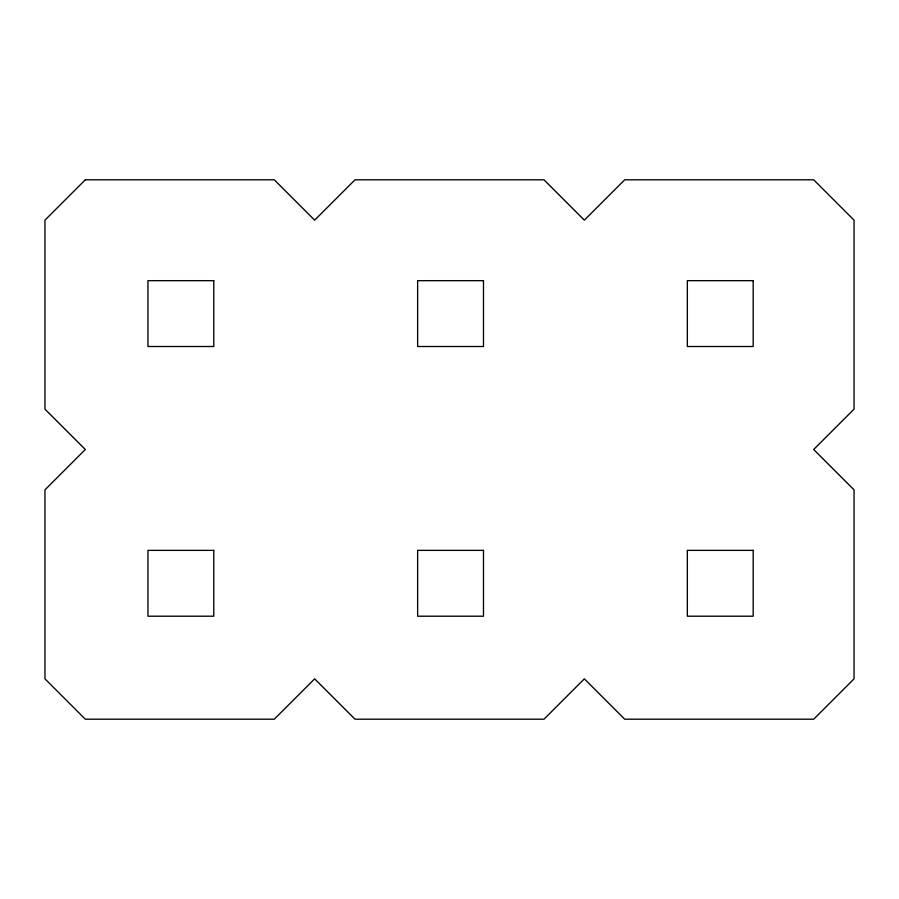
<?xml version="1.0" encoding="UTF-8"?>
<svg xmlns="http://www.w3.org/2000/svg" width="899" height="899" viewBox="0 0 899 899"><rect width="100%" height="100%" fill="white"/><g stroke="black" fill="none" stroke-linecap="round" stroke-linejoin="round"><path stroke-width="1.35" d="M85.304 179.8L44.95 220.154L44.95 409.146L85.304 449.5L44.95 489.854L44.95 678.846L85.304 719.2L274.296 719.2L314.65 678.846L355.004 719.2L543.996 719.2L584.35 678.846L624.704 719.2L813.696 719.2L854.05 678.846L854.05 489.854L813.696 449.5L854.05 409.146L854.05 220.154L813.696 179.8L624.704 179.8L584.35 220.154L543.996 179.8L355.004 179.8L314.65 220.154L274.296 179.8L85.304 179.8M213.782 280.668L147.942 280.668L147.942 346.508L213.782 346.508L213.782 280.668M483.482 280.668L417.642 280.668L417.642 346.508L483.482 346.508L483.482 280.668M753.182 280.668L687.342 280.668L687.342 346.508L753.182 346.508L753.182 280.668M213.782 550.368L147.942 550.368L147.942 616.208L213.782 616.208L213.782 550.368M483.482 550.368L417.642 550.368L417.642 616.208L483.482 616.208L483.482 550.368M753.182 550.368L687.342 550.368L687.342 616.208L753.182 616.208L753.182 550.368"/></g></svg>
